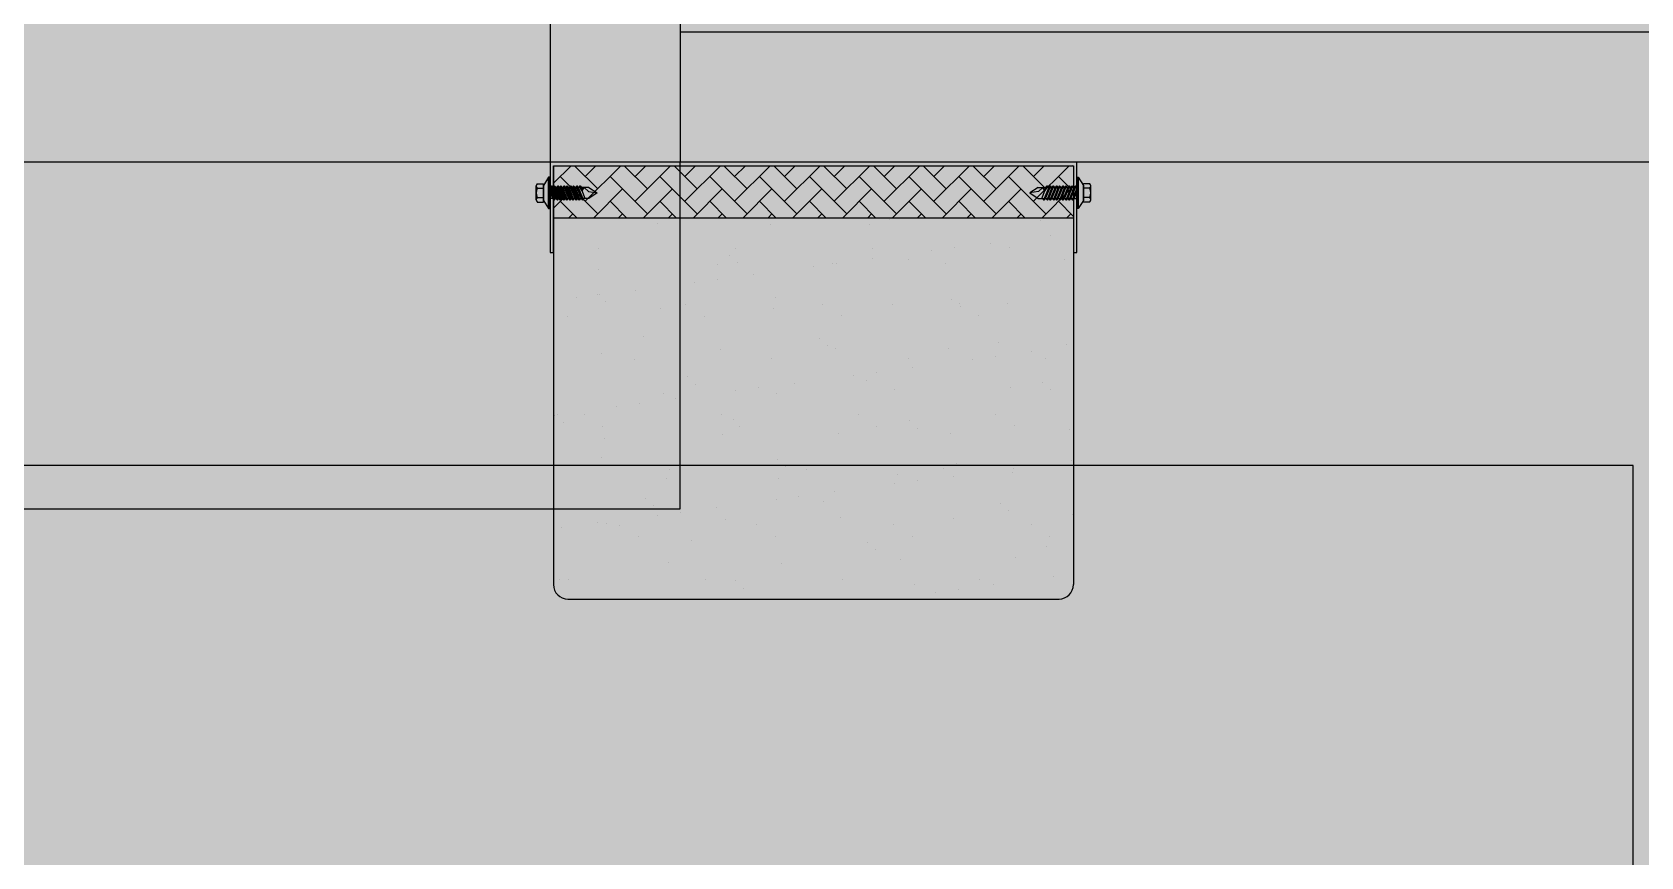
# Model space of a CAD drawing. Header units: millimetres. Extents: x -26983 to 60590, y 825 to 42375.
# Drawn here: x 58086.87 to 58105.03, y 17680.23 to 17689.53 of the extents above; entities that cross this region are included whole.
import ezdxf

# ---------------------------------------------------------------- set-up
doc = ezdxf.new("R2010")
doc.units = ezdxf.units.MM
doc.header["$LTSCALE"] = 100
doc.header["$MEASUREMENT"] = 0
doc.layers.get('0').update_dxf_attribs({"linetype": 'CONTINUOUS'})
for name, color, linetype in [('254', 254, 'CONTINUOUS'), ('ELE7 (0.07)', 8, 'CONTINUOUS'), ('ELE9', 9, 'CONTINUOUS'), ('FIN(패널-T75 글라스울)', 6, 'CONTINUOUS'), ('OVERHEAD DOOR - ELE', 9, 'CONTINUOUS'), ('OVERHEAD DOOR - ETC', 252, 'CONTINUOUS'), ('주차-화물', 251, 'CONTINUOUS')]:
    doc.layers.add(name, color=color, linetype=linetype)

# ---------------------------------------------------------------- blocks, each defined once
blk = doc.blocks.new('A$C9dd89177')
at = {"layer": '주차-화물', "ltscale": 0.1}
blk.add_lwpolyline([(-0.01, 0), (10999.99, 0), (10999.99, 3250), (-0.01, 3250), (-0.01, 0), (10999.99, 3250)], dxfattribs=at)
blk = doc.blocks.new('A$Cd9954a8d')
at = {"layer": 'ELE7 (0.07)', "ltscale": 0.002}
blk.add_line((7675, 654.2), (10125, 654.2), dxfattribs=at)
at = {"layer": 'FIN(패널-T75 글라스울)'}
for p, q in [((6650, 654.2), (7675, 654.2)), ((7675, 179.2), (7675, 654.2)), ((7750, 179.2), (7750, 654.2)), ((6725, 579.2), (7675, 579.2))]:
    blk.add_line(p, q, dxfattribs=at)
at = {"layer": 'OVERHEAD DOOR - ELE', "ltscale": 0.002}
for p, q in [((10125, 854.2), (7675, 854.2)), ((7675, 854.2), (7675, 654.2))]:
    blk.add_line(p, q, dxfattribs=at)
at = {"layer": 'OVERHEAD DOOR - ETC'}
for p, q in [((7739.67, 906.2), (7456.34, 906.2)), ((7448, 656.2), (7448, 897.87)), ((7748, 656.2), (7748, 897.87)), ((7442.2, 676.2), (7445.2, 680.9)), ((7445.2, 662.9), (7445.2, 680.9)), ((7445.2, 680.9), (7446, 680.9)), ((7445.2, 680.9), (7445.2, 662.9)), ((7446, 680.9), (7446, 662.9)), ((7748, 686.2), (7448, 686.2)), ((7448, 656.2), (7448, 686.2)), ((7748, 686.2), (7748, 656.2)), ((7750.8, 680.9), (7750, 680.9)), ((7750, 680.9), (7750, 662.9)), ((7750.8, 662.9), (7750.8, 680.9)), ((7753.8, 676.2), (7750.8, 680.9)), ((7750.8, 680.9), (7750.8, 662.9)), ((7438, 675.97), (7438, 667.83)), ((7438.5, 677.15), (7442.2, 677.15)), ((7438.5, 674.61), (7442.2, 674.61)), ((7438.5, 669.18), (7442.2, 669.18)), ((7442.2, 677.15), (7442.2, 666.65)), ((7442.2, 667.6), (7442.2, 676.2)), ((7448.4, 676.05), (7446, 670.14)), ((7447.6, 675.05), (7446, 675.05)), ((7446, 669.26), (7448.4, 675.05)), ((7447.6, 675.05), (7446, 671.2)), ((7446.82, 668.75), (7446, 668.75)), ((7446.82, 667.75), (7446.02, 668.75)), ((7446.42, 668.75), (7446.82, 667.75)), ((7450.24, 676.05), (7446.82, 667.75)), ((7450.24, 676.05), (7446.82, 667.75)), ((7449.43, 675.05), (7446.82, 668.75)), ((7446.82, 667.75), (7447.62, 668.75)), ((7446.82, 668.75), (7446.82, 667.75)), ((7448.4, 676.05), (7447.6, 675.05)), ((7447.62, 668.75), (7450.24, 675.05)), ((7448.65, 668.75), (7447.62, 668.75)), ((7448.65, 667.75), (7447.85, 668.75)), ((7448.25, 668.75), (7448.65, 667.75)), ((7448.81, 675.05), (7448.4, 676.05)), ((7448.4, 676.05), (7449.21, 675.05)), ((7448.4, 675.05), (7448.4, 676.05)), ((7449.43, 675.05), (7448.4, 675.05)), ((7452.07, 676.05), (7448.65, 667.75)), ((7452.07, 676.05), (7448.65, 667.75)), ((7451.27, 675.05), (7448.65, 668.75)), ((7448.65, 667.75), (7449.46, 668.75)), ((7448.65, 668.75), (7448.65, 667.75)), ((7450.24, 676.05), (7449.43, 675.05)), ((7449.46, 668.75), (7452.07, 675.05)), ((7450.49, 668.75), (7449.46, 668.75)), ((7450.49, 667.75), (7449.68, 668.75)), ((7450.08, 668.75), (7450.49, 667.75)), ((7450.64, 675.05), (7450.24, 676.05)), ((7450.24, 676.05), (7451.04, 675.05)), ((7450.24, 675.05), (7450.24, 676.05)), ((7451.27, 675.05), (7450.24, 675.05)), ((7453.9, 676.05), (7450.49, 667.75)), ((7453.9, 676.05), (7450.49, 667.75)), ((7453.1, 675.05), (7450.49, 668.75)), ((7450.49, 667.75), (7451.29, 668.75)), ((7450.49, 668.75), (7450.49, 667.75)), ((7452.07, 676.05), (7451.27, 675.05)), ((7451.29, 668.75), (7453.9, 675.05)), ((7452.32, 668.75), (7451.29, 668.75)), ((7452.32, 667.75), (7451.51, 668.75)), ((7451.92, 668.75), (7452.32, 667.75)), ((7452.47, 675.05), (7452.07, 676.05)), ((7452.07, 676.05), (7452.87, 675.05)), ((7452.07, 675.05), (7452.07, 676.05)), ((7453.1, 675.05), (7452.07, 675.05)), ((7455.74, 676.05), (7452.32, 667.75)), ((7455.74, 676.05), (7452.32, 667.75)), ((7454.93, 675.05), (7452.32, 668.75)), ((7452.32, 667.75), (7453.12, 668.75)), ((7452.32, 668.75), (7452.32, 667.75)), ((7453.9, 676.05), (7453.1, 675.05)), ((7453.12, 668.75), (7455.74, 675.05)), ((7454.15, 668.75), (7453.12, 668.75)), ((7454.15, 667.75), (7453.35, 668.75)), ((7453.75, 668.75), (7454.15, 667.75)), ((7454.31, 675.05), (7453.9, 676.05)), ((7453.9, 676.05), (7454.71, 675.05)), ((7453.9, 675.05), (7453.9, 676.05)), ((7454.93, 675.05), (7453.9, 675.05)), ((7457.57, 676.05), (7454.15, 667.75)), ((7457.57, 676.05), (7454.15, 667.75)), ((7456.77, 675.05), (7454.15, 668.75)), ((7454.15, 667.75), (7454.96, 668.75)), ((7454.15, 668.75), (7454.15, 667.75)), ((7455.74, 676.05), (7454.93, 675.05)), ((7454.96, 668.75), (7457.57, 675.05)), ((7455.99, 668.75), (7454.96, 668.75)), ((7455.99, 667.75), (7455.18, 668.75)), ((7455.58, 668.75), (7455.99, 667.75)), ((7456.14, 675.05), (7455.74, 676.05)), ((7455.74, 676.05), (7456.54, 675.05)), ((7455.74, 675.05), (7455.74, 676.05)), ((7456.77, 675.05), (7455.74, 675.05)), ((7459.4, 676.05), (7455.99, 667.75)), ((7459.4, 676.05), (7455.99, 667.75)), ((7458.6, 675.05), (7455.99, 668.75)), ((7455.99, 667.75), (7456.79, 668.75)), ((7455.99, 668.75), (7455.99, 667.75)), ((7457.57, 676.05), (7456.77, 675.05)), ((7456.79, 668.75), (7459.4, 675.05)), ((7457.82, 668.75), (7456.79, 668.75)), ((7457.82, 667.75), (7457.01, 668.75)), ((7457.42, 668.75), (7457.82, 667.75)), ((7457.97, 675.05), (7457.57, 676.05)), ((7457.57, 676.05), (7458.37, 675.05)), ((7457.57, 675.05), (7457.57, 676.05)), ((7458.6, 675.05), (7457.57, 675.05)), ((7461.24, 676.05), (7457.82, 667.75)), ((7461.24, 676.05), (7457.82, 667.75)), ((7460.43, 675.05), (7457.82, 668.75)), ((7457.82, 667.75), (7458.62, 668.75)), ((7457.82, 668.75), (7457.82, 667.75)), ((7459.4, 676.05), (7458.6, 675.05)), ((7458.62, 668.75), (7461.24, 675.05)), ((7459.65, 668.75), (7458.62, 668.75)), ((7459.65, 667.75), (7458.85, 668.75)), ((7459.25, 668.75), (7459.65, 667.75)), ((7459.8, 675.05), (7459.4, 676.05)), ((7459.4, 676.05), (7460.21, 675.05)), ((7459.4, 675.05), (7459.4, 676.05)), ((7460.43, 675.05), (7459.4, 675.05)), ((7463.07, 676.05), (7459.65, 667.75)), ((7463.07, 676.05), (7459.65, 667.75)), ((7462.26, 675.05), (7459.65, 668.75)), ((7459.65, 667.75), (7460.46, 668.75)), ((7459.65, 668.75), (7459.65, 667.75)), ((7461.24, 676.05), (7460.43, 675.05)), ((7460.46, 668.75), (7463.07, 675.05)), ((7461.48, 668.75), (7460.46, 668.75)), ((7461.48, 667.75), (7460.68, 668.75)), ((7461.08, 668.75), (7461.48, 667.75)), ((7461.64, 675.05), (7461.24, 676.05)), ((7461.24, 676.05), (7462.04, 675.05)), ((7461.24, 675.05), (7461.24, 676.05)), ((7462.26, 675.05), (7461.24, 675.05)), ((7464.9, 676.05), (7461.48, 667.75)), ((7464.9, 676.05), (7461.48, 667.75)), ((7464.1, 675.05), (7461.48, 668.75)), ((7461.48, 667.75), (7462.29, 668.75)), ((7461.48, 668.75), (7461.48, 667.75)), ((7463.07, 676.05), (7462.26, 675.05)), ((7462.29, 668.75), (7464.9, 675.05)), ((7463.32, 668.75), (7462.29, 668.75)), ((7463.32, 667.75), (7462.51, 668.75)), ((7462.92, 668.75), (7463.32, 667.75)), ((7463.47, 675.05), (7463.07, 676.05)), ((7463.07, 676.05), (7463.87, 675.05)), ((7463.07, 675.05), (7463.07, 676.05)), ((7464.1, 675.05), (7463.07, 675.05)), ((7464.56, 670.75), (7463.32, 667.75)), ((7464.56, 670.75), (7463.32, 667.75)), ((7463.75, 669.75), (7463.32, 668.75)), ((7463.32, 667.75), (7464.12, 668.75)), ((7463.32, 668.75), (7463.32, 667.75)), ((7464.56, 670.75), (7463.75, 669.75)), ((7464.9, 676.05), (7464.1, 675.05)), ((7464.12, 668.75), (7464.56, 669.75)), ((7468.37, 668.75), (7464.12, 668.75)), ((7466.33, 675.05), (7464.53, 670.76)), ((7464.53, 670.76), (7465.7, 668.75)), ((7464.56, 669.75), (7464.56, 670.75)), ((7465.3, 675.05), (7464.9, 676.05)), ((7464.9, 676.05), (7465.71, 675.05)), ((7464.9, 675.05), (7464.9, 676.05)), ((7468.37, 675.05), (7464.9, 675.05)), ((7465.7, 668.75), (7468.2, 671.16)), ((7468.2, 671.16), (7473.17, 671.9)), ((7473.17, 671.9), (7468.37, 675.05)), ((7468.37, 668.75), (7473.17, 671.9)), ((7722.84, 671.9), (7727.64, 675.05)), ((7727.64, 668.75), (7722.84, 671.9)), ((7727.81, 671.16), (7722.84, 671.9)), ((7727.64, 675.05), (7731.11, 675.05)), ((7727.64, 668.75), (7731.89, 668.75)), ((7730.31, 668.75), (7727.81, 671.16)), ((7729.68, 675.05), (7731.48, 670.76)), ((7731.11, 676.05), (7730.3, 675.05)), ((7731.48, 670.76), (7730.31, 668.75)), ((7730.71, 675.05), (7731.11, 676.05)), ((7731.11, 676.05), (7734.53, 667.75)), ((7731.11, 676.05), (7734.53, 667.75)), ((7731.11, 675.05), (7731.11, 676.05)), ((7731.11, 676.05), (7731.91, 675.05)), ((7733.72, 668.75), (7731.11, 675.05)), ((7731.45, 670.75), (7732.69, 667.75)), ((7731.45, 670.75), (7732.69, 667.75)), ((7731.45, 669.75), (7731.45, 670.75)), ((7731.45, 670.75), (7732.26, 669.75)), ((7731.89, 668.75), (7731.45, 669.75)), ((7732.69, 667.75), (7731.89, 668.75)), ((7731.91, 675.05), (7732.94, 675.05)), ((7731.91, 675.05), (7734.53, 668.75)), ((7732.94, 676.05), (7732.14, 675.05)), ((7732.26, 669.75), (7732.69, 668.75)), ((7732.54, 675.05), (7732.94, 676.05)), ((7732.69, 668.75), (7733.72, 668.75)), ((7732.69, 668.75), (7732.69, 667.75)), ((7733.09, 668.75), (7732.69, 667.75)), ((7732.69, 667.75), (7733.5, 668.75)), ((7732.94, 676.05), (7736.36, 667.75)), ((7732.94, 676.05), (7736.36, 667.75)), ((7732.94, 675.05), (7732.94, 676.05)), ((7732.94, 676.05), (7733.74, 675.05)), ((7735.55, 668.75), (7732.94, 675.05)), ((7734.53, 667.75), (7733.72, 668.75)), ((7733.74, 675.05), (7734.77, 675.05)), ((7733.74, 675.05), (7736.36, 668.75)), ((7734.77, 676.05), (7733.97, 675.05)), ((7734.37, 675.05), (7734.77, 676.05)), ((7734.53, 668.75), (7735.55, 668.75)), ((7734.93, 668.75), (7734.53, 667.75)), ((7734.53, 667.75), (7735.33, 668.75)), ((7734.53, 668.75), (7734.53, 667.75)), ((7734.77, 676.05), (7738.19, 667.75)), ((7734.77, 676.05), (7738.19, 667.75)), ((7734.77, 675.05), (7734.77, 676.05)), ((7734.77, 676.05), (7735.58, 675.05)), ((7737.39, 668.75), (7734.77, 675.05)), ((7736.36, 667.75), (7735.55, 668.75)), ((7735.58, 675.05), (7736.61, 675.05)), ((7735.58, 675.05), (7738.19, 668.75)), ((7736.61, 676.05), (7735.8, 675.05)), ((7736.2, 675.05), (7736.61, 676.05)), ((7736.36, 668.75), (7737.39, 668.75)), ((7736.76, 668.75), (7736.36, 667.75)), ((7736.36, 667.75), (7737.16, 668.75)), ((7736.36, 668.75), (7736.36, 667.75)), ((7736.61, 676.05), (7740.02, 667.75)), ((7736.61, 676.05), (7740.02, 667.75)), ((7736.61, 675.05), (7736.61, 676.05)), ((7736.61, 676.05), (7737.41, 675.05)), ((7739.22, 668.75), (7736.61, 675.05)), ((7738.19, 667.75), (7737.39, 668.75)), ((7737.41, 675.05), (7738.44, 675.05)), ((7737.41, 675.05), (7740.02, 668.75)), ((7738.44, 676.05), (7737.64, 675.05)), ((7738.04, 675.05), (7738.44, 676.05)), ((7738.19, 668.75), (7739.22, 668.75)), ((7738.19, 668.75), (7738.19, 667.75)), ((7738.59, 668.75), (7738.19, 667.75)), ((7738.19, 667.75), (7739, 668.75)), ((7738.44, 676.05), (7741.86, 667.75)), ((7738.44, 676.05), (7741.86, 667.75)), ((7738.44, 675.05), (7738.44, 676.05)), ((7738.44, 676.05), (7739.24, 675.05)), ((7741.05, 668.75), (7738.44, 675.05)), ((7740.02, 667.75), (7739.22, 668.75)), ((7739.24, 675.05), (7740.27, 675.05)), ((7739.24, 675.05), (7741.86, 668.75)), ((7740.27, 676.05), (7739.47, 675.05)), ((7739.87, 675.05), (7740.27, 676.05)), ((7740.02, 668.75), (7741.05, 668.75)), ((7740.43, 668.75), (7740.02, 667.75)), ((7740.02, 667.75), (7740.83, 668.75)), ((7740.02, 668.75), (7740.02, 667.75)), ((7740.27, 676.05), (7743.69, 667.75)), ((7740.27, 676.05), (7743.69, 667.75)), ((7740.27, 675.05), (7740.27, 676.05)), ((7740.27, 676.05), (7741.08, 675.05)), ((7742.89, 668.75), (7740.27, 675.05)), ((7741.86, 667.75), (7741.05, 668.75)), ((7741.08, 675.05), (7742.11, 675.05)), ((7741.08, 675.05), (7743.69, 668.75)), ((7742.11, 676.05), (7741.3, 675.05)), ((7741.7, 675.05), (7742.11, 676.05)), ((7741.86, 668.75), (7742.89, 668.75)), ((7742.26, 668.75), (7741.86, 667.75)), ((7741.86, 667.75), (7742.66, 668.75)), ((7741.86, 668.75), (7741.86, 667.75)), ((7742.11, 676.05), (7745.52, 667.75)), ((7742.11, 676.05), (7745.52, 667.75)), ((7742.11, 675.05), (7742.11, 676.05)), ((7742.11, 676.05), (7742.91, 675.05)), ((7744.72, 668.75), (7742.11, 675.05)), ((7743.69, 667.75), (7742.89, 668.75)), ((7742.91, 675.05), (7743.94, 675.05)), ((7742.91, 675.05), (7745.52, 668.75)), ((7743.94, 676.05), (7743.13, 675.05)), ((7743.54, 675.05), (7743.94, 676.05)), ((7743.69, 668.75), (7744.72, 668.75)), ((7744.09, 668.75), (7743.69, 667.75)), ((7743.69, 667.75), (7744.49, 668.75)), ((7743.69, 668.75), (7743.69, 667.75)), ((7743.94, 676.05), (7747.36, 667.75)), ((7743.94, 676.05), (7747.36, 667.75)), ((7743.94, 675.05), (7743.94, 676.05)), ((7743.94, 676.05), (7744.74, 675.05)), ((7746.55, 668.75), (7743.94, 675.05)), ((7745.52, 667.75), (7744.72, 668.75)), ((7744.74, 675.05), (7745.77, 675.05)), ((7744.74, 675.05), (7747.36, 668.75)), ((7745.77, 676.05), (7744.97, 675.05)), ((7745.37, 675.05), (7745.77, 676.05)), ((7745.52, 668.75), (7746.55, 668.75)), ((7745.93, 668.75), (7745.52, 667.75)), ((7745.52, 667.75), (7746.33, 668.75)), ((7745.52, 668.75), (7745.52, 667.75)), ((7745.77, 676.05), (7749.19, 667.75)), ((7745.77, 676.05), (7749.19, 667.75)), ((7745.77, 675.05), (7745.77, 676.05)), ((7745.77, 676.05), (7746.58, 675.05)), ((7748.39, 668.75), (7745.77, 675.05)), ((7747.36, 667.75), (7746.55, 668.75)), ((7746.58, 675.05), (7747.6, 675.05)), ((7746.58, 675.05), (7749.19, 668.75)), ((7747.6, 676.05), (7746.8, 675.05)), ((7747.2, 675.05), (7747.6, 676.05)), ((7747.36, 668.75), (7748.39, 668.75)), ((7747.76, 668.75), (7747.36, 667.75)), ((7747.36, 667.75), (7748.16, 668.75)), ((7747.36, 668.75), (7747.36, 667.75)), ((7747.6, 676.05), (7750, 670.14)), ((7747.6, 675.05), (7747.6, 676.05)), ((7747.6, 676.05), (7748.41, 675.05)), ((7750, 669.26), (7747.6, 675.05)), ((7749.19, 667.75), (7748.39, 668.75)), ((7748.41, 675.05), (7750, 675.05)), ((7748.41, 675.05), (7750, 671.2)), ((7749.19, 668.75), (7750, 668.75)), ((7749.59, 668.75), (7749.19, 667.75)), ((7749.19, 667.75), (7749.99, 668.75)), ((7749.19, 668.75), (7749.19, 667.75)), ((7753.8, 677.15), (7753.8, 666.65)), ((7757.5, 677.15), (7753.8, 677.15)), ((7753.8, 667.6), (7753.8, 676.2)), ((7757.5, 674.61), (7753.8, 674.61)), ((7757.5, 669.18), (7753.8, 669.18)), ((7758, 675.97), (7758, 667.83)), ((7438.5, 666.65), (7442.2, 666.65)), ((7445.2, 662.9), (7442.2, 667.6)), ((7446, 662.9), (7445.2, 662.9)), ((7750, 662.9), (7750.8, 662.9)), ((7750.8, 662.9), (7753.8, 667.6)), ((7757.5, 666.65), (7753.8, 666.65)), ((7748, 656.2), (7448, 656.2))]:
    blk.add_line(p, q, dxfattribs=at)
at = {"layer": 'OVERHEAD DOOR - ETC', "ltscale": 0.002}
for p, q in [((7514.59, 900.71), (7514.59, 900.71)), ((7527.81, 902.45), (7527.81, 902.45)), ((7459.44, 893.45), (7459.44, 893.45)), ((7493.94, 897.99), (7493.94, 897.99)), ((7502.29, 894.64), (7502.29, 894.64)), ((7539.91, 897.9), (7539.91, 897.9)), ((7581.39, 894.78), (7581.39, 894.78)), ((7638.36, 899.95), (7638.36, 899.95)), ((7643.04, 895.66), (7643.04, 895.66)), ((7660.49, 894.93), (7660.49, 894.93)), ((7739.59, 895.07), (7739.59, 895.07)), ((7744.68, 894.78), (7744.68, 894.78)), ((7481.31, 882.32), (7481.31, 882.32)), ((7547.8, 883.17), (7547.8, 883.17)), ((7616.4, 885.64), (7616.4, 885.64)), ((7681.37, 885.33), (7681.37, 885.33)), ((7747.86, 886.17), (7747.86, 886.17)), ((7463.55, 875.61), (7463.55, 875.61)), ((7562.01, 877.65), (7562.01, 877.65)), ((7566.69, 873.36), (7566.69, 873.36)), ((7668.32, 872.49), (7668.32, 872.49)), ((7461.75, 869.93), (7461.75, 869.93)), ((7540.85, 870.07), (7540.85, 870.07)), ((7551.56, 863.25), (7551.56, 863.25)), ((7619.95, 870.22), (7619.95, 870.22)), ((7630.66, 863.39), (7630.66, 863.39)), ((7699.05, 870.36), (7699.05, 870.36)), ((7709.76, 863.54), (7709.76, 863.54)), ((7743.12, 865.03), (7743.12, 865.03)), ((7448.56, 857.19), (7448.56, 857.19)), ((7472.46, 863.11), (7472.46, 863.11)), ((7485.65, 855.36), (7485.65, 855.36)), ((7517.17, 859.66), (7517.17, 859.66)), ((7582.14, 859.35), (7582.14, 859.35)), ((7648.63, 860.2), (7648.63, 860.2)), ((7674.75, 856.03), (7674.75, 856.03)), ((7687.97, 857.77), (7687.97, 857.77)), ((7717.23, 862.67), (7717.23, 862.67)), ((7722.47, 862.31), (7722.47, 862.31)), ((7490.33, 851.07), (7490.33, 851.07)), ((7591.97, 850.2), (7591.97, 850.2)), ((7606.38, 847.03), (7606.38, 847.03)), ((7619.6, 848.77), (7619.6, 848.77)), ((7654.1, 853.31), (7654.1, 853.31)), ((7690.42, 852.24), (7690.42, 852.24)), ((7695.1, 847.95), (7695.1, 847.95)), ((7538.01, 838.03), (7538.01, 838.03)), ((7551.23, 839.77), (7551.23, 839.77)), ((7585.73, 844.31), (7585.73, 844.31)), ((7618, 836.7), (7618, 836.7)), ((7682.97, 836.39), (7682.97, 836.39)), ((7448.98, 826.31), (7448.98, 826.31)), ((7469.63, 829.03), (7469.63, 829.03)), ((7482.86, 830.77), (7482.86, 830.77)), ((7482.91, 833.38), (7482.91, 833.38)), ((7515.61, 827.9), (7515.61, 827.9)), ((7517.36, 835.31), (7517.36, 835.31)), ((7522.8, 831.03), (7522.8, 831.03)), ((7549.4, 834.23), (7549.4, 834.23)), ((7601.9, 831.18), (7601.9, 831.18)), ((7614.07, 829.95), (7614.07, 829.95)), ((7681, 831.32), (7681, 831.32)), ((7618.75, 825.66), (7618.75, 825.66)), ((7720.39, 824.78), (7720.39, 824.78)), ((7450.16, 808.25), (7450.16, 808.25)), ((7518.77, 810.72), (7518.77, 810.72)), ((7537.71, 807.66), (7537.71, 807.66)), ((7583.74, 810.41), (7583.74, 810.41)), ((7650.23, 811.26), (7650.23, 811.26)), ((7718.83, 813.73), (7718.83, 813.73)), ((7482.27, 806.33), (7482.27, 806.33)), ((7492.98, 799.5), (7492.98, 799.5)), ((7542.39, 803.37), (7542.39, 803.37)), ((7561.36, 806.47), (7561.36, 806.47)), ((7572.08, 799.65), (7572.08, 799.65)), ((7640.46, 806.61), (7640.46, 806.61)), ((7644.03, 802.49), (7644.03, 802.49)), ((7651.17, 799.79), (7651.17, 799.79)), ((7719.56, 806.76), (7719.56, 806.76)), ((7730.27, 799.93), (7730.27, 799.93)), ((7742.48, 804.54), (7742.48, 804.54)), ((7745.89, 799.63), (7745.89, 799.63)), ((7747.16, 800.25), (7747.16, 800.25)), ((7677.52, 790.63), (7677.52, 790.63)), ((7698.17, 793.35), (7698.17, 793.35)), ((7711.39, 795.09), (7711.39, 795.09)), ((7461.36, 785.36), (7461.36, 785.36)), ((7466.04, 781.07), (7466.04, 781.07)), ((7484.51, 784.44), (7484.51, 784.44)), ((7551, 785.28), (7551, 785.28)), ((7567.67, 780.2), (7567.67, 780.2)), ((7609.15, 781.63), (7609.15, 781.63)), ((7619.6, 787.76), (7619.6, 787.76)), ((7629.8, 784.35), (7629.8, 784.35)), ((7643.02, 786.09), (7643.02, 786.09)), ((7666.13, 782.24), (7666.13, 782.24)), ((7684.57, 787.44), (7684.57, 787.44)), ((7540.77, 772.63), (7540.77, 772.63)), ((7561.42, 775.35), (7561.42, 775.35)), ((7574.64, 777.09), (7574.64, 777.09)), ((7670.81, 777.95), (7670.81, 777.95)), ((7464.22, 767.29), (7464.22, 767.29)), ((7472.4, 763.63), (7472.4, 763.63)), ((7493.05, 766.35), (7493.05, 766.35)), ((7506.27, 768.09), (7506.27, 768.09)), ((7520.37, 761.78), (7520.37, 761.78)), ((7543.32, 767.43), (7543.32, 767.43)), ((7585.34, 761.47), (7585.34, 761.47)), ((7622.42, 767.57), (7622.42, 767.57)), ((7651.83, 762.32), (7651.83, 762.32)), ((7701.52, 767.72), (7701.52, 767.72)), ((7720.43, 764.79), (7720.43, 764.79)), ((7451.76, 759.31), (7451.76, 759.31)), ((7491.32, 757.91), (7491.32, 757.91)), ((7589.77, 759.95), (7589.77, 759.95)), ((7594.45, 755.66), (7594.45, 755.66)), ((7696.09, 754.79), (7696.09, 754.79)), ((7502.78, 742.72), (7502.78, 742.72)), ((7581.88, 742.87), (7581.88, 742.87)), ((7660.98, 743.01), (7660.98, 743.01)), ((7740.08, 743.15), (7740.08, 743.15)), ((7486.11, 735.49), (7486.11, 735.49)), ((7513.42, 737.66), (7513.42, 737.66)), ((7513.49, 735.9), (7513.49, 735.9)), ((7518.1, 733.37), (7518.1, 733.37)), ((7552.6, 736.34), (7552.6, 736.34)), ((7592.59, 736.04), (7592.59, 736.04)), ((7621.2, 738.81), (7621.2, 738.81)), ((7671.69, 736.19), (7671.69, 736.19)), ((7686.17, 738.5), (7686.17, 738.5)), ((7718.19, 734.54), (7718.19, 734.54)), ((7619.73, 732.49), (7619.73, 732.49)), ((7700.93, 727.95), (7700.93, 727.95)), ((7721.58, 730.67), (7721.58, 730.67)), ((7722.87, 730.25), (7722.87, 730.25)), ((7734.81, 732.41), (7734.81, 732.41)), ((7632.56, 718.95), (7632.56, 718.95)), ((7653.21, 721.67), (7653.21, 721.67)), ((7666.43, 723.41), (7666.43, 723.41)), ((7722.03, 715.85), (7722.03, 715.85)), ((7448, 706.2), (7446, 706.2)), ((7446, 706.2), (7446, 654.2)), ((7448, 656.2), (7448, 706.2)), ((7453.36, 710.37), (7453.36, 710.37)), ((7521.97, 712.84), (7521.97, 712.84)), ((7529.69, 705.41), (7529.69, 705.41)), ((7543.38, 710.2), (7543.38, 710.2)), ((7564.19, 709.95), (7564.19, 709.95)), ((7584.84, 712.67), (7584.84, 712.67)), ((7586.94, 712.53), (7586.94, 712.53)), ((7598.06, 714.41), (7598.06, 714.41)), ((7641.83, 712.25), (7641.83, 712.25)), ((7646.51, 707.96), (7646.51, 707.96)), ((7653.43, 713.38), (7653.43, 713.38)), ((7750, 706.2), (7748, 706.2)), ((7748, 706.2), (7748, 656.2)), ((7750, 654.2), (7750, 706.2)), ((7461.32, 696.4), (7461.32, 696.4)), ((7484.73, 703.68), (7484.73, 703.68)), ((7495.82, 700.95), (7495.82, 700.95)), ((7516.47, 703.67), (7516.47, 703.67)), ((7563.83, 703.83), (7563.83, 703.83)), ((7642.93, 703.97), (7642.93, 703.97)), ((7722.03, 704.11), (7722.03, 704.11)), ((7448.1, 694.66), (7448.1, 694.66)), ((7467.02, 687.91), (7467.02, 687.91)), ((7554.2, 687.4), (7554.2, 687.4)), ((7565.48, 689.95), (7565.48, 689.95)), ((7622.8, 689.87), (7622.8, 689.87)), ((7687.77, 689.56), (7687.77, 689.56)), ((7448, 685.45), (7456.7, 676.76)), ((7466.14, 686.2), (7449.51, 669.57)), ((7451.77, 686.2), (7449.51, 683.94)), ((7463.88, 683.94), (7485.43, 662.39)), ((7475.99, 686.2), (7485.43, 676.76)), ((7494.88, 686.2), (7478.25, 669.57)), ((7480.51, 686.2), (7478.25, 683.94)), ((7487.71, 686.55), (7487.71, 686.55)), ((7492.62, 683.94), (7514.17, 662.39)), ((7504.73, 686.2), (7514.17, 676.76)), ((7523.61, 686.2), (7506.99, 669.57)), ((7509.24, 686.2), (7506.99, 683.94)), ((7521.35, 683.94), (7542.91, 662.39)), ((7533.46, 686.2), (7542.91, 676.76)), ((7552.35, 686.2), (7535.72, 669.57)), ((7537.98, 686.2), (7535.72, 683.94)), ((7550.09, 683.94), (7571.64, 662.39)), ((7562.2, 686.2), (7571.64, 676.76)), ((7581.09, 686.2), (7564.46, 669.57)), ((7566.72, 686.2), (7564.46, 683.94)), ((7578.83, 683.94), (7600.38, 662.39)), ((7590.94, 686.2), (7600.38, 676.76)), ((7609.82, 686.2), (7593.2, 669.57)), ((7595.46, 686.2), (7593.2, 683.94)), ((7607.56, 683.94), (7629.12, 662.39)), ((7619.67, 686.2), (7629.12, 676.76)), ((7638.56, 686.2), (7621.93, 669.57)), ((7624.19, 686.2), (7621.93, 683.94)), ((7636.3, 683.94), (7657.85, 662.39)), ((7648.41, 686.2), (7657.85, 676.76)), ((7667.3, 686.2), (7650.67, 669.57)), ((7652.93, 686.2), (7650.67, 683.94)), ((7665.04, 683.94), (7686.59, 662.39)), ((7677.15, 686.2), (7686.59, 676.76)), ((7696.03, 686.2), (7679.41, 669.57)), ((7681.67, 686.2), (7679.41, 683.94)), ((7693.77, 683.94), (7715.33, 662.39)), ((7705.88, 686.2), (7715.33, 676.76)), ((7724.77, 686.2), (7708.14, 669.57)), ((7710.4, 686.2), (7708.14, 683.94)), ((7722.51, 683.94), (7744.06, 662.39)), ((7734.62, 686.2), (7744.06, 676.76)), ((7739.14, 686.2), (7736.88, 683.94)), ((7748, 680.7), (7736.88, 669.57)), ((7448, 671.08), (7456.7, 662.39)), ((7471.06, 676.76), (7450.51, 656.2)), ((7463.88, 669.57), (7477.25, 656.2)), ((7499.8, 676.76), (7479.24, 656.2)), ((7492.62, 669.57), (7505.99, 656.2)), ((7528.54, 676.76), (7507.98, 656.2)), ((7521.35, 669.57), (7534.73, 656.2)), ((7557.27, 676.76), (7536.72, 656.2)), ((7550.09, 669.57), (7563.46, 656.2)), ((7586.01, 676.76), (7565.46, 656.2)), ((7578.83, 669.57), (7592.2, 656.2)), ((7614.75, 676.76), (7594.19, 656.2)), ((7607.56, 669.57), (7620.94, 656.2)), ((7643.49, 676.76), (7622.93, 656.2)), ((7636.3, 669.57), (7649.67, 656.2)), ((7672.22, 676.76), (7651.67, 656.2)), ((7665.04, 669.57), (7678.41, 656.2)), ((7700.96, 676.76), (7680.4, 656.2)), ((7693.77, 669.57), (7707.15, 656.2)), ((7729.7, 676.76), (7709.14, 656.2)), ((7722.51, 669.57), (7735.88, 656.2)), ((7471.06, 662.39), (7464.88, 656.2)), ((7499.8, 662.39), (7493.61, 656.2)), ((7528.54, 662.39), (7522.35, 656.2)), ((7557.27, 662.39), (7551.09, 656.2)), ((7586.01, 662.39), (7579.82, 656.2)), ((7614.75, 662.39), (7608.56, 656.2)), ((7643.49, 662.39), (7637.3, 656.2)), ((7672.22, 662.39), (7666.03, 656.2)), ((7700.96, 662.39), (7694.77, 656.2)), ((7729.7, 662.39), (7723.51, 656.2)), ((7748, 666.33), (7737.88, 656.2)), ((7446, 654.2), (7750, 654.2)), ((7448, 656.71), (7448.52, 656.2)), ((7748, 656.2), (7448, 656.2))]:
    blk.add_line(p, q, dxfattribs=at)
at = {"layer": 'OVERHEAD DOOR - ETC'}
for centre, radius, start, end in [((7456.34, 897.87), 8.33, 90, 180), ((7739.67, 897.87), 8.33, 0, 90), ((7439.86, 675.88), 1.86, 136.9662, 223.0338), ((7445.62, 671.9), 7.61, 159.11949, 200.88051), ((7439.86, 667.91), 1.86, 136.9662, 223.0338), ((7756.15, 675.88), 1.86, 316.9662, 43.0338), ((7750.39, 671.9), 7.61, 339.11949, 20.88051), ((7756.15, 667.91), 1.86, 316.9662, 43.0338)]:
    blk.add_arc(centre, radius, start, end, dxfattribs=at)
blk = doc.blocks.new('B2FF')
at = {"layer": 'ELE9', "color": 253, "ltscale": 0.1}
for name, p, rotation in [('A$Cd9954a8d', (37262924.72, 565725.54), 180), ('A$C9dd89177', (37255799.72, 553896.35), 90.00000000000001)]:
    blk.add_blockref(name, p, dxfattribs=dict(at, rotation=rotation))

msp = doc.modelspace()

# ---------------------------------------------------------------- hatches: boundary and pattern name
at = {"layer": '254', "ltscale": 10000}
h = msp.add_hatch(color=256, dxfattribs=at)
h.dxf.hatch_style = 1
edge = h.paths.add_edge_path()
edge.add_arc((58115.352, 17426.068), 50, 180, 270)
edge.add_line((58115.352, 17376.068), (58244.026, 17376.068))
edge.add_arc((58244.026, 17426.068), 50, 270, 360)
edge.add_line((58294.026, 17426.068), (58294.026, 17739.861))
edge.add_arc((58244.026, 17739.861), 50, 0, 90)
edge.add_line((58244.026, 17789.861), (58115.352, 17789.861))
edge.add_arc((58115.352, 17739.861), 50, 90, 180)
edge.add_line((58065.352, 17739.861), (58065.352, 17426.068))

# ---------------------------------------------------------------- next in the draw order: block references
at = {"xscale": 0.01956471256889679, "yscale": 0.01956471256889679, "zscale": 0.01956471256889679}
msp.add_blockref('B2FF', (-670794.073, 6632.608), dxfattribs=at)

doc.saveas('drawing.dxf')
